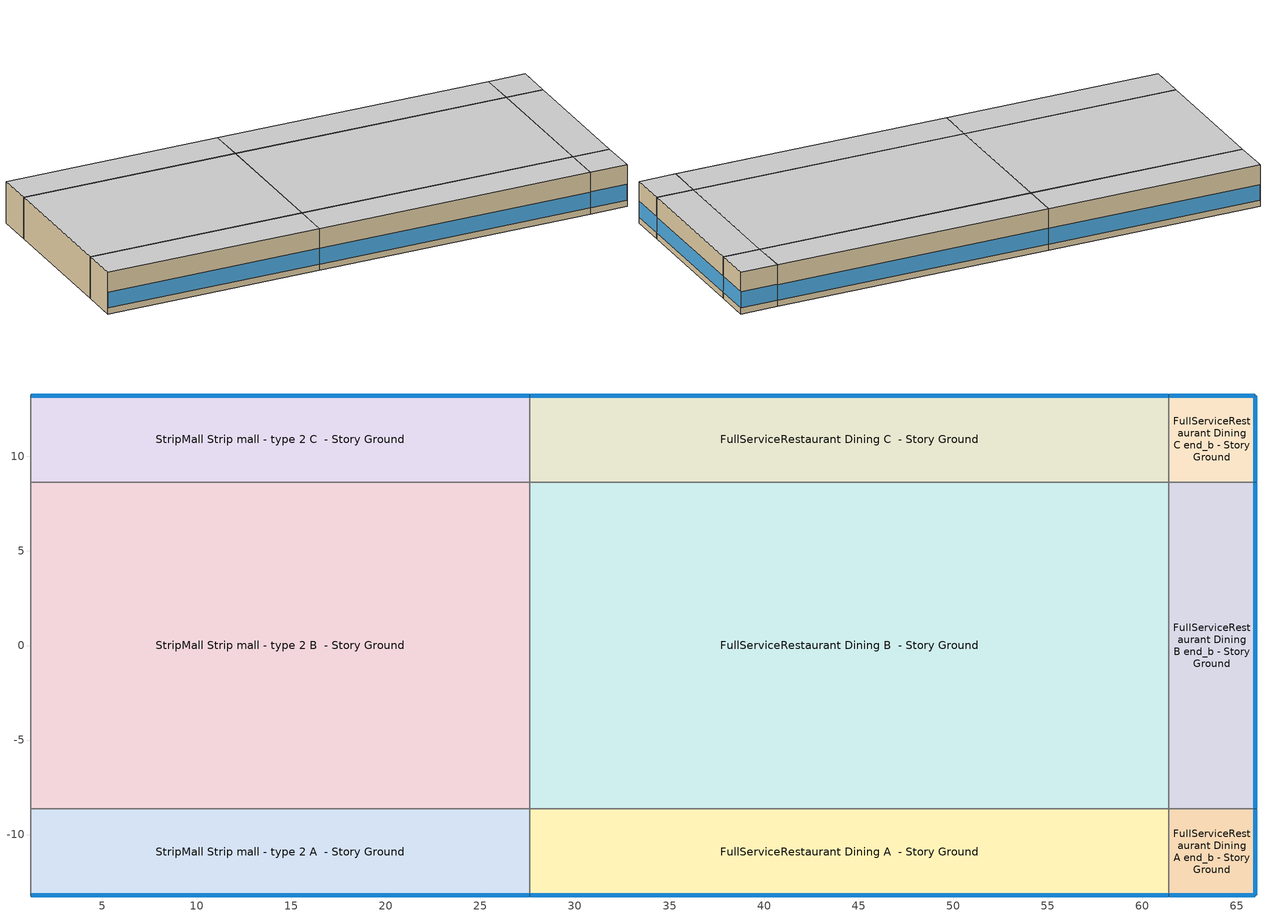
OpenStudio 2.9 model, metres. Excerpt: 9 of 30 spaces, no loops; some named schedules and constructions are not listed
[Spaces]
StripMall Strip mall - type 2 A  - Story Ground
 floor ground (Foundation F 126 Perim 264 Area 12068): 1.2,-13.2 1.2,-8.63 27.6,-8.63 27.6,-13.2 z0
 wall outside: 1.2,-13.2 27.6,-13.2 z0:5.18
 wall to FullServiceRestaurant Kitchen A  - Story Ground: 1.2,-8.63 1.2,-13.2 z0:5.18
 wall to StripMall Strip mall - type 2 B  - Story Ground: 27.6,-8.63 1.2,-8.63 z0:5.18
 wall to FullServiceRestaurant Dining A  - Story Ground: 27.6,-13.2 27.6,-8.63 z0:5.18
 window (Window U-0.75 SHGC 0.48): 1.23,-13.2 27.57,-13.2 z0.76:2.73
 ceiling adiabatic (Typical Interior Ceiling): 27.6,-13.2 27.6,-8.63 1.2,-8.63 1.2,-13.2 z5.18
StripMall Strip mall - type 2 B  - Story Ground
 floor ground (Foundation F 126 Perim 00 Area 4554): 1.2,-8.63 1.2,8.63 27.6,8.63 27.6,-8.63 z0
 wall to FullServiceRestaurant Kitchen B  - Story Ground: 1.2,8.63 1.2,-8.63 z0:5.18
 wall to StripMall Strip mall - type 2 C  - Story Ground: 27.6,8.63 1.2,8.63 z0:5.18
 wall to FullServiceRestaurant Dining B  - Story Ground: 27.6,-8.63 27.6,8.63 z0:5.18
 ceiling adiabatic (Typical Interior Ceiling): 27.6,-8.63 27.6,8.63 1.2,8.63 1.2,-8.63 z5.18
StripMall Strip mall - type 2 C  - Story Ground
 floor ground (Foundation F 126 Perim 264 Area 12068): 1.2,8.63 1.2,13.2 27.6,13.2 27.6,8.63 z0
 wall outside: 27.6,13.2 1.2,13.2 z0:5.18
 wall to FullServiceRestaurant Kitchen C  - Story Ground: 1.2,13.2 1.2,8.63 z0:5.18
 wall to FullServiceRestaurant Dining C  - Story Ground: 27.6,8.63 27.6,13.2 z0:5.18
 window (Window U-0.75 SHGC 0.48): 27.57,13.2 1.23,13.2 z0.76:2.73
 ceiling adiabatic (Typical Interior Ceiling): 27.6,8.63 27.6,13.2 1.2,13.2 1.2,8.63 z5.18
FullServiceRestaurant Dining A  - Story Ground
 floor ground (Foundation F 126 Perim 3382 Area 15462): 27.6,-13.2 27.6,-8.63 61.42,-8.63 61.42,-13.2 z0
 wall outside: 27.6,-13.2 61.42,-13.2 z0:5.18
 wall to FullServiceRestaurant Dining B  - Story Ground: 61.42,-8.63 27.6,-8.63 z0:5.18
 wall to FullServiceRestaurant Dining A end_b - Story Ground: 61.42,-13.2 61.42,-8.63 z0:5.18
 window (Window U-0.75 SHGC 0.48): 27.63,-13.2 61.39,-13.2 z0.76:2.73
 ceiling adiabatic (Typical Interior Ceiling): 61.42,-13.2 61.42,-8.63 27.6,-8.63 27.6,-13.2 z5.18
FullServiceRestaurant Dining B  - Story Ground
 floor ground (Foundation F 126 Perim 00 Area 58346): 27.6,-8.63 27.6,8.63 61.42,8.63 61.42,-8.63 z0
 wall to FullServiceRestaurant Dining C  - Story Ground: 61.42,8.63 27.6,8.63 z0:5.18
 wall to FullServiceRestaurant Dining B end_b - Story Ground: 61.42,-8.63 61.42,8.63 z0:5.18
 ceiling adiabatic (Typical Interior Ceiling): 61.42,-8.63 61.42,8.63 27.6,8.63 27.6,-8.63 z5.18
FullServiceRestaurant Dining C  - Story Ground
 floor ground (Foundation F 126 Perim 3382 Area 15462): 27.6,8.63 27.6,13.2 61.42,13.2 61.42,8.63 z0
 wall outside: 61.42,13.2 27.6,13.2 z0:5.18
 wall to FullServiceRestaurant Dining C end_b - Story Ground: 61.42,8.63 61.42,13.2 z0:5.18
 window (Window U-0.75 SHGC 0.48): 61.39,13.2 27.63,13.2 z0.76:2.73
 ceiling adiabatic (Typical Interior Ceiling): 61.42,8.63 61.42,13.2 27.6,13.2 27.6,8.63 z5.18
FullServiceRestaurant Dining A end_b - Story Ground
 floor ground (Foundation F 126 Perim 914 Area 209): 61.42,-13.2 61.42,-8.63 65.99,-8.63 65.99,-13.2 z0
 wall outside: 61.42,-13.2 65.99,-13.2 65.99,-8.63 z0:5.18
 wall to FullServiceRestaurant Dining B end_b - Story Ground: 65.99,-8.63 61.42,-8.63 z0:5.18
 window (Window U-0.75 SHGC 0.48): 65.99,-13.17 65.99,-8.65 / 61.44,-13.2 65.97,-13.2 z0.76:2.75
 ceiling adiabatic (Typical Interior Ceiling): 65.99,-13.2 65.99,-8.63 61.42,-8.63 61.42,-13.2 z5.18
FullServiceRestaurant Dining B end_b - Story Ground
 floor ground (Foundation F 126 Perim 1725 Area 7888): 61.42,-8.63 61.42,8.63 65.99,8.63 65.99,-8.63 z0
 wall outside: 65.99,-8.63 65.99,8.63 z0:5.18
 wall to FullServiceRestaurant Dining C end_b - Story Ground: 65.99,8.63 61.42,8.63 z0:5.18
 window (Window U-0.75 SHGC 0.48): 65.99,-8.6 65.99,8.6 z0.76:2.74
 ceiling adiabatic (Typical Interior Ceiling): 65.99,-8.63 65.99,8.63 61.42,8.63 61.42,-8.63 z5.18
FullServiceRestaurant Dining C end_b - Story Ground
 floor ground (Foundation F 126 Perim 914 Area 209): 61.42,8.63 61.42,13.2 65.99,13.2 65.99,8.63 z0
 wall outside: 65.99,8.63 65.99,13.2 61.42,13.2 z0:5.18
 window (Window U-0.75 SHGC 0.48): 65.99,8.65 65.99,13.17 / 65.97,13.2 61.44,13.2 z0.76:2.75
 ceiling adiabatic (Typical Interior Ceiling): 65.99,8.63 65.99,13.2 61.42,13.2 61.42,8.63 z5.18
[Schedule:Ruleset]
Name | Default Day Schedule | Summer Design Day Schedule | Winter Design Day Schedule
FullServiceRestaurant Activity | FullServiceRestaurant Activity Default | FullServiceRestaurant Activity Summer Design Day | FullServiceRestaurant Activity Winter Design Day
FoodService_Restaurant BLDG_LIGHT_EndUseData | FoodService_Restaurant BLDG_LIGHT_EndUseData Default | FoodService_Restaurant BLDG_LIGHT_EndUseData Summer Design Day | FoodService_Restaurant BLDG_LIGHT_EndUseData Winter Design Day
FoodService_Restaurant BLDG_EQUIP_EndUseData | FoodService_Restaurant BLDG_EQUIP_EndUseData Default | FoodService_Restaurant BLDG_EQUIP_EndUseData Summer Design Day | FoodService_Restaurant BLDG_EQUIP_EndUseData Winter Design Day
FullServiceRestaurant Infil Half On | FullServiceRestaurant Infil Half On Default | FullServiceRestaurant Infil Half On Summer Design Day | FullServiceRestaurant Infil Half On Winter Design Day
FullServiceRestaurant Gas Equip | FullServiceRestaurant Gas Equip Default | FullServiceRestaurant Gas Equip Summer Design Day | FullServiceRestaurant Gas Equip Winter Design Day
FullServiceRestaurant HtgSetp | FullServiceRestaurant HtgSetp Default | Schedule Day 17 | Schedule Day 18
FullServiceRestaurant ClgSetp | FullServiceRestaurant ClgSetp Default | Schedule Day 14 | Schedule Day 15
Mercantile_Retail BLDG_LIGHT_EndUseData BPR Adjusted | Mercantile_Retail BLDG_LIGHT_EndUseData Default 1 | Mercantile_Retail BLDG_LIGHT_EndUseData Summer Design Day 1 | Mercantile_Retail BLDG_LIGHT_EndUseData Winter Design Day 1
FoodService_Restaurant BLDG_LIGHT_EndUseData BPR Adjusted | FoodService_Restaurant BLDG_LIGHT_EndUseData Default 1 | FoodService_Restaurant BLDG_LIGHT_EndUseData Summer Design Day 1 | FoodService_Restaurant BLDG_LIGHT_EndUseData Winter Design Day 1
FoodService_Restaurant BLDG_EQUIP_EndUseData BPR Adjusted | FoodService_Restaurant BLDG_EQUIP_EndUseData Default 1 | FoodService_Restaurant BLDG_EQUIP_EndUseData Summer Design Day 1 | FoodService_Restaurant BLDG_EQUIP_EndUseData Winter Design Day 1
[Schedule:Day]
FullServiceRestaurant Activity Default; autogen FullServiceRestaurant Activity 0_day_sch: Yes, 24, 0, 120
FullServiceRestaurant Activity Winter Design Day; FullServiceRestaurant Activity Summer Design Day: 24, 0, 120
FoodService_Restaurant BLDG_LIGHT_EndUseData Summer Design Day; FoodService_Restaurant BLDG_EQUIP_EndUseData Summer Design Day; Mercantile_Retail BLDG_LIGHT_EndUseData Summer Design Day 1; FoodService_Restaurant BLDG_LIGHT_EndUseData Summer Design Day 1; FoodService_Restaurant BLDG_EQUIP_EndUseData Summer Design Day 1: 24, 0, 1
FoodService_Restaurant BLDG_LIGHT_EndUseData Winter Design Day; FoodService_Restaurant BLDG_EQUIP_EndUseData Winter Design Day; FullServiceRestaurant Gas Equip Winter Design Day; Mercantile_Retail BLDG_LIGHT_EndUseData Winter Design Day 1; FoodService_Restaurant BLDG_LIGHT_EndUseData Winter Design Day 1; FoodService_Restaurant BLDG_EQUIP_EndUseData Winter Design Day 1: 24, 0, 0
FoodService_Restaurant BLDG_EQUIP_EndUseData Default: Yes, 0, 10, 0.041106, 0, 20, 0.0386, 0, 30, 0.036094, 0, 40, 0.0359192, 0, 50, 0.0357444, 1, 0, 0.0355695, 1, 10, 0.0353947, 1, 20, 0.0352199, 1, 30, 0.0350451, 1, 40, 0.0348702, 1, 50, 0.0346954, 2, 0, 0.0345206, 2, 10, 0.0343458, 2, 20, 0.0341709, 2, 30, 0.0339961, 2, 40, 0.0338213, 2, 50, 0.0336465, 3, 0, 0.0334716, 3, 10, 0.0332968, 3, 20, 0.033122, 3, 30, 0.0329472, 3, 40, 0.0327724, 3, 50, 0.0325975, 4, 0, 0.0324227, 4, 10, 0.0322479, 4, 20, 0.0320731, 4, 30, 0.0318982, 4, 40, 0.0317234, 4, 45, 0.031636, 4, 55, 0.0378502, 5, 5, 0.0440643, 5, 15, 0.0502785, 5, 25, 0.0564927, 5, 35, 0.0627068, 5, 45, 0.068921, 5, 55, 0.083074, 6, 5, 0.097227, 6, 15, 0.11138, 6, 25, 0.125533, 6, 35, 0.139686, 6, 45, 0.153839, 6, 55, 0.157646, 7, 5, 0.161454, 7, 15, 0.165261, 7, 25, 0.169068, 7, 35, 0.172876, 7, 45, 0.176683, 7, 55, 0.179931, 8, 5, 0.18318, 8, 15, 0.186428, 8, 24, 0.189677, 8, 34, 0.192925, 8, 44, 0.196174, 8, 45, 0.196174, 8, 54, 0.20807, 9, 4, 0.219966, 9, 14, 0.231862, 9, 24, 0.243758, 9, 34, 0.255654, 9, 44, 0.26755, 9, 45, 0.26755, 9, 54, 0.287207, 10, 4, 0.306864, 10, 14, 0.326521, 10, 24, 0.346178, 10, 34, 0.365835, 10, 44, 0.385492, 10, 45, 0.385492, 10, 54, 0.399312, 11, 4, 0.413131, 11, 14, 0.426951, 11, 24, 0.440771, 11, 34, 0.45459, 11, 44, 0.46841, 11, 45, 0.46841, 11, 54, 0.47484, 12, 4, 0.481271, 12, 14, 0.487701, 12, 24, 0.494131, 12, 26, 0.494935, 12, 36, 0.525422, 12, 46, 0.528443, 12, 56, 0.531464, 13, 6, 0.534485, 13, 7, 0.534863, 13, 17, 0.533816, 13, 27, 0.53277, 13, 37, 0.531723, 13, 47, 0.530676, 13, 57, 0.52963, 14, 7, 0.528583, 14, 17, 0.530126, 14, 27, 0.531668, 14, 37, 0.533211, 14, 47, 0.534754, 14, 57, 0.536296, 15, 7, 0.537839, 15, 17, 0.53723, 15, 27, 0.53662, 15, 37, 0.536011, 15, 47, 0.535402, 15, 57, 0.534792, 16, 7, 0.534183, 16, 17, 0.534723, 16, 27, 0.535263, 16, 37, 0.535802, 16, 47, 0.536342, 16, 57, 0.536882, 17, 7, 0.537422, 17, 17, 0.539857, 17, 27, 0.542292, 17, 37, 0.544727, 17, 47, 0.547162, 17, 48, 0.547466, 17, 58, 0.540748, 18, 8, 0.535588, 18, 18, 0.530427, 18, 28, 0.525266, 18, 30, 0.524621, 18, 40, 0.517682, 18, 50, 0.510742, 19, 0, 0.503803, 19, 10, 0.496863, 19, 20, 0.489924, 19, 30, 0.482984, 19, 40, 0.471616, 19, 50, 0.460248, 20, 0, 0.44888, 20, 10, 0.437512, 20, 20, 0.426144, 20, 30, 0.414776, 20, 40, 0.387794, 20, 50, 0.360811, 21, 0, 0.333829, 21, 10, 0.306847, 21, 20, 0.279864, 21, 30, 0.252882, 21, 40, 0.228609, 21, 50, 0.204337, 22, 0, 0.180064, 22, 10, 0.155791, 22, 20, 0.131519, 22, 30, 0.107246, 22, 40, 0.0978933, 22, 50, 0.0885407, 23, 0, 0.079188, 23, 10, 0.0698353, 23, 20, 0.0604827, 23, 30, 0.05113, 23, 40, 0.048624, 23, 50, 0.046118, 24, 0, 0.043612
FoodService_Restaurant BLDG_EQUIP_EndUseData Fri Day: Yes, 0, 10, 0.521528, 0, 20, 0.521084, 0, 30, 0.520639, 0, 40, 0.520611, 0, 50, 0.520583, 1, 0, 0.520555, 1, 10, 0.520527, 1, 20, 0.520499, 1, 30, 0.520471, 1, 40, 0.520443, 1, 50, 0.520415, 2, 0, 0.520387, 2, 10, 0.520358, 2, 20, 0.52033, 2, 30, 0.520302, 2, 40, 0.520274, 2, 50, 0.520246, 3, 0, 0.520218, 3, 10, 0.52019, 3, 20, 0.520162, 3, 30, 0.520134, 3, 40, 0.520106, 3, 50, 0.520077, 4, 0, 0.520049, 4, 10, 0.520021, 4, 20, 0.519993, 4, 30, 0.519965, 4, 40, 0.519937, 4, 45, 0.519923, 4, 55, 0.520923, 5, 5, 0.521922, 5, 15, 0.522922, 5, 25, 0.523921, 5, 35, 0.524921, 5, 45, 0.525921, 5, 55, 0.528164, 6, 5, 0.530408, 6, 15, 0.532652, 6, 25, 0.534895, 6, 35, 0.537139, 6, 45, 0.539383, 6, 55, 0.540005, 7, 5, 0.540628, 7, 15, 0.54125, 7, 25, 0.541873, 7, 35, 0.542495, 7, 45, 0.543118, 7, 55, 0.543626, 8, 5, 0.544134, 8, 15, 0.544642, 8, 24, 0.545151, 8, 34, 0.545659, 8, 44, 0.546167, 8, 45, 0.546167, 8, 54, 0.548022, 9, 4, 0.549877, 9, 14, 0.551731, 9, 24, 0.553586, 9, 34, 0.555441, 9, 44, 0.557295, 9, 45, 0.557295, 9, 54, 0.560863, 10, 4, 0.564431, 10, 14, 0.567999, 10, 24, 0.571567, 10, 34, 0.575135, 10, 44, 0.578703, 10, 45, 0.578703, 10, 54, 0.581142, 11, 4, 0.583581, 11, 14, 0.58602, 11, 24, 0.58846, 11, 34, 0.590899, 11, 44, 0.593338, 11, 45, 0.593338, 11, 54, 0.595475, 12, 4, 0.597611, 12, 14, 0.599748, 12, 24, 0.601884, 12, 26, 0.602151, 12, 36, 0.611597, 12, 46, 0.611621, 12, 56, 0.611646, 13, 6, 0.611671, 13, 7, 0.611674, 13, 17, 0.611045, 13, 27, 0.610417, 13, 37, 0.609788, 13, 47, 0.60916, 13, 57, 0.608531, 14, 7, 0.607903, 14, 17, 0.607373, 14, 27, 0.606842, 14, 37, 0.606312, 14, 47, 0.605781, 14, 57, 0.605251, 15, 7, 0.60472, 15, 17, 0.604503, 15, 27, 0.604286, 15, 37, 0.604068, 15, 47, 0.603851, 15, 57, 0.603634, 16, 7, 0.603417, 16, 17, 0.603352, 16, 27, 0.603288, 16, 37, 0.603223, 16, 47, 0.603159, 16, 57, 0.603094, 17, 7, 0.60303, 17, 17, 0.603988, 17, 27, 0.604946, 17, 37, 0.605904, 17, 47, 0.606861, 17, 48, 0.606981, 17, 58, 0.605903, 18, 8, 0.605132, 18, 18, 0.604361, 18, 28, 0.60359, 18, 30, 0.603493, 18, 40, 0.602569, 18, 50, 0.601644, 19, 0, 0.60072, 19, 10, 0.599795, 19, 20, 0.59887, 19, 30, 0.597946, 19, 40, 0.596452, 19, 50, 0.594958, 20, 0, 0.593464, 20, 10, 0.59197, 20, 20, 0.590477, 20, 30, 0.588983, 20, 40, 0.586653, 20, 50, 0.584323, 21, 0, 0.581994, 21, 10, 0.579664, 21, 20, 0.577335, 21, 30, 0.575005, 21, 40, 0.571029, 21, 50, 0.567053, 22, 0, 0.563077, 22, 10, 0.5591, 22, 20, 0.555124, 22, 30, 0.551148, 22, 40, 0.546508, 22, 50, 0.541867, 23, 0, 0.537227, 23, 10, 0.532586, 23, 20, 0.527945, 23, 30, 0.523305, 23, 40, 0.522861, 23, 50, 0.522416, 24, 0, 0.521972
FoodService_Restaurant BLDG_EQUIP_EndUseData Sat Day: Yes, 0, 10, 0.0977068, 0, 20, 0.0965314, 0, 30, 0.0953559, 0, 40, 0.0961919, 0, 50, 0.0970279, 1, 0, 0.0978639, 1, 10, 0.0986998, 1, 20, 0.0995358, 1, 30, 0.100372, 1, 40, 0.101208, 1, 50, 0.102044, 2, 0, 0.10288, 2, 10, 0.103716, 2, 20, 0.104552, 2, 30, 0.105388, 2, 40, 0.106224, 2, 50, 0.10706, 3, 0, 0.107896, 3, 10, 0.108732, 3, 20, 0.109568, 3, 30, 0.110404, 3, 40, 0.11124, 3, 50, 0.112076, 4, 0, 0.112912, 4, 10, 0.113748, 4, 20, 0.114584, 4, 30, 0.11542, 4, 40, 0.116256, 4, 50, 0.117092, 5, 0, 0.117927, 5, 10, 0.118763, 5, 20, 0.119599, 5, 30, 0.120435, 5, 40, 0.121271, 5, 45, 0.121689, 5, 55, 0.134074, 6, 5, 0.146458, 6, 15, 0.158843, 6, 25, 0.171227, 6, 35, 0.183612, 6, 45, 0.195996, 6, 55, 0.19953, 7, 5, 0.203064, 7, 15, 0.206597, 7, 25, 0.210131, 7, 35, 0.213664, 7, 45, 0.217198, 7, 55, 0.219201, 8, 5, 0.221205, 8, 15, 0.223208, 8, 24, 0.225211, 8, 34, 0.227214, 8, 44, 0.229217, 8, 45, 0.229217, 8, 54, 0.239883, 9, 4, 0.250549, 9, 14, 0.261214, 9, 24, 0.27188, 9, 34, 0.282546, 9, 44, 0.293211, 9, 45, 0.293211, 9, 54, 0.315883, 10, 4, 0.338554, 10, 14, 0.361225, 10, 24, 0.383896, 10, 34, 0.406568, 10, 44, 0.429239, 10, 45, 0.429239, 10, 54, 0.443732, 11, 4, 0.458225, 11, 14, 0.472718, 11, 24, 0.487211, 11, 34, 0.501704, 11, 44, 0.516197, 11, 45, 0.516197, 11, 54, 0.544798, 12, 4, 0.573398, 12, 11, 0.591273, 12, 21, 0.631894, 12, 31, 0.63424, 12, 37, 0.635706, 12, 47, 0.633539, 12, 57, 0.631372, 13, 7, 0.629205, 13, 17, 0.627038, 13, 27, 0.624871, 13, 37, 0.622705, 13, 47, 0.619227, 13, 57, 0.615749, 14, 7, 0.612272, 14, 17, 0.608794, 14, 27, 0.605317, 14, 37, 0.601839, 14, 47, 0.598744, 14, 57, 0.595649, 15, 7, 0.592554, 15, 17, 0.589458, 15, 27, 0.586363, 15, 37, 0.583268, 15, 47, 0.582794, 15, 57, 0.58232, 16, 7, 0.581846, 16, 17, 0.581372, 16, 27, 0.580898, 16, 37, 0.580424, 16, 47, 0.579869, 16, 57, 0.579314, 17, 7, 0.578759, 17, 17, 0.578204, 17, 27, 0.57765, 17, 37, 0.577095, 17, 47, 0.574621, 17, 57, 0.572146, 18, 3, 0.5706, 18, 13, 0.542715, 18, 23, 0.531403, 18, 30, 0.524333, 18, 40, 0.515765, 18, 50, 0.507197, 19, 0, 0.498629, 19, 10, 0.490061, 19, 20, 0.481493, 19, 30, 0.472925, 19, 40, 0.460944, 19, 50, 0.448962, 20, 0, 0.43698, 20, 10, 0.424999, 20, 20, 0.413017, 20, 30, 0.401036, 20, 40, 0.378202, 20, 50, 0.355368, 21, 0, 0.332534, 21, 10, 0.3097, 21, 20, 0.286866, 21, 30, 0.264031, 21, 40, 0.244657, 21, 50, 0.225283, 22, 0, 0.205909, 22, 10, 0.186535, 22, 20, 0.167161, 22, 30, 0.147787, 22, 40, 0.140224, 22, 50, 0.132661, 23, 0, 0.125098, 23, 10, 0.117535, 23, 20, 0.109972, 23, 30, 0.102409, 23, 40, 0.101233, 23, 50, 0.100058, 24, 0, 0.0988823
FoodService_Restaurant BLDG_EQUIP_EndUseData Sun Day: Yes, 0, 10, 0.116991, 0, 20, 0.109671, 0, 30, 0.102352, 0, 40, 0.102002, 0, 50, 0.101652, 1, 0, 0.101302, 1, 10, 0.100952, 1, 20, 0.100602, 1, 30, 0.100252, 1, 40, 0.0999024, 1, 50, 0.0995525, 2, 0, 0.0992026, 2, 10, 0.0988526, 2, 20, 0.0985027, 2, 30, 0.0981528, 2, 40, 0.0978028, 2, 50, 0.0974529, 3, 0, 0.097103, 3, 10, 0.0967531, 3, 20, 0.0964031, 3, 30, 0.0960532, 3, 40, 0.0957033, 3, 50, 0.0953533, 4, 0, 0.0950034, 4, 10, 0.0946535, 4, 20, 0.0943035, 4, 30, 0.0939536, 4, 40, 0.0936037, 4, 45, 0.0934287, 4, 55, 0.0971693, 5, 5, 0.10091, 5, 15, 0.104651, 5, 25, 0.108391, 5, 35, 0.112132, 5, 45, 0.115872, 5, 55, 0.126961, 6, 5, 0.138049, 6, 15, 0.149138, 6, 25, 0.160226, 6, 35, 0.171315, 6, 45, 0.182403, 6, 55, 0.186637, 7, 5, 0.19087, 7, 15, 0.195104, 7, 25, 0.199337, 7, 35, 0.203571, 7, 45, 0.207804, 7, 55, 0.209546, 8, 5, 0.211288, 8, 15, 0.21303, 8, 24, 0.214772, 8, 34, 0.216514, 8, 44, 0.218256, 8, 45, 0.218256, 8, 54, 0.226493, 9, 4, 0.23473, 9, 14, 0.242967, 9, 24, 0.251204, 9, 34, 0.259441, 9, 44, 0.267678, 9, 45, 0.267678, 9, 54, 0.28831, 10, 4, 0.308942, 10, 14, 0.329574, 10, 24, 0.350206, 10, 34, 0.370838, 10, 44, 0.391469, 10, 45, 0.391469, 10, 54, 0.41022, 11, 4, 0.42897, 11, 14, 0.44772, 11, 24, 0.466471, 11, 34, 0.485221, 11, 44, 0.503971, 11, 45, 0.503971, 11, 54, 0.522725, 12, 4, 0.541479, 12, 14, 0.560232, 12, 24, 0.578986, 12, 26, 0.58133, 12, 36, 0.620353, 12, 46, 0.621155, 12, 56, 0.621956, 13, 6, 0.622758, 13, 7, 0.622858, 13, 17, 0.620962, 13, 27, 0.619066, 13, 37, 0.617169, 13, 47, 0.615273, 13, 57, 0.613377, 14, 7, 0.611481, 14, 17, 0.608018, 14, 27, 0.604556, 14, 37, 0.601094, 14, 47, 0.597631, 14, 57, 0.594169, 15, 7, 0.590707, 15, 17, 0.587931, 15, 27, 0.585156, 15, 37, 0.58238, 15, 47, 0.579604, 15, 57, 0.576829, 16, 7, 0.574053, 16, 17, 0.571321, 16, 27, 0.568589, 16, 37, 0.565857, 16, 47, 0.563126, 16, 57, 0.560394, 17, 7, 0.557662, 17, 17, 0.55761, 17, 27, 0.557559, 17, 37, 0.557507, 17, 47, 0.557455, 17, 48, 0.557449, 17, 58, 0.541991, 18, 8, 0.536591, 18, 18, 0.531191, 18, 28, 0.52579, 18, 30, 0.525115, 18, 40, 0.519318, 18, 50, 0.513521, 19, 0, 0.507724, 19, 10, 0.501927, 19, 20, 0.496129, 19, 30, 0.490332, 19, 40, 0.480024, 19, 50, 0.469716, 20, 0, 0.459407, 20, 10, 0.449099, 20, 20, 0.43879, 20, 30, 0.428482, 20, 40, 0.40418, 20, 50, 0.379877, 21, 0, 0.355575, 21, 10, 0.331272, 21, 20, 0.30697, 21, 30, 0.282668, 21, 40, 0.261785, 21, 50, 0.240903, 22, 0, 0.220021, 22, 10, 0.199138, 22, 20, 0.178256, 22, 30, 0.157374, 22, 40, 0.155523, 22, 50, 0.153672, 23, 0, 0.151821, 23, 10, 0.14997, 23, 20, 0.148119, 23, 30, 0.146269, 23, 40, 0.138949, 23, 50, 0.13163, 24, 0, 0.12431
FullServiceRestaurant Infil Half On Default; FullServiceRestaurant Infil Half On Winter Design Day; FullServiceRestaurant Infil Half On Summer Design Day; FullServiceRestaurant Infil Half On Default|WntrDsn|SmrDsn|Sun|Sat Day: 5, 0, 1, 24, 0, 0.5
FullServiceRestaurant Gas Equip Default; autogen FullServiceRestaurant Gas Equip 1_day_sch: Yes, 0, 10, 0.03, 0, 20, 0.025, 0, 30, 0.02, 4, 30, 0.02, 4, 40, 0.025, 4, 50, 0.03, 5, 0, 0.035, 5, 10, 0.04, 5, 20, 0.045, 5, 30, 0.05, 5, 40, 0.0583333, 5, 50, 0.0666667, 6, 0, 0.075, 6, 10, 0.0833333, 6, 20, 0.0916667, 6, 30, 0.1, 6, 40, 0.108333, 6, 50, 0.116667, 7, 0, 0.125, 7, 10, 0.133333, 7, 20, 0.141667, 7, 30, 0.15, 7, 40, 0.158333, 7, 50, 0.166667, 8, 0, 0.175, 8, 9, 0.183333, 8, 19, 0.191667, 8, 29, 0.2, 8, 30, 0.2, 8, 39, 0.191667, 8, 49, 0.183333, 8, 59, 0.175, 9, 9, 0.166667, 9, 19, 0.158333, 9, 29, 0.15, 9, 30, 0.15, 9, 39, 0.166667, 9, 49, 0.183333, 9, 59, 0.2, 10, 9, 0.216667, 10, 19, 0.233333, 10, 29, 0.25, 10, 30, 0.25, 12, 30, 0.25, 12, 39, 0.241667, 12, 49, 0.233333, 12, 59, 0.225, 13, 9, 0.216667, 13, 19, 0.208333, 13, 29, 0.2, 13, 30, 0.2, 13, 39, 0.191667, 13, 49, 0.183333, 13, 59, 0.175, 14, 9, 0.166667, 14, 19, 0.158333, 14, 29, 0.15, 14, 30, 0.15, 14, 39, 0.158333, 14, 49, 0.166667, 14, 59, 0.175, 15, 9, 0.183333, 15, 19, 0.191667, 15, 29, 0.2, 15, 30, 0.2, 15, 39, 0.216667, 15, 49, 0.233333, 15, 59, 0.25, 16, 9, 0.266667, 16, 19, 0.283333, 16, 30, 0.3, 18, 0, 0.3, 18, 10, 0.291667, 18, 20, 0.283333, 18, 30, 0.275, 18, 40, 0.266667, 18, 50, 0.258333, 19, 0, 0.25, 19, 10, 0.241667, 19, 20, 0.233333, 19, 30, 0.225, 19, 40, 0.216667, 19, 50, 0.208333, 20, 0, 0.2, 20, 30, 0.2, 20, 40, 0.191667, 20, 50, 0.183333, 21, 0, 0.175, 21, 10, 0.166667, 21, 20, 0.158333, 21, 30, 0.15, 21, 40, 0.141667, 21, 50, 0.133333, 22, 0, 0.125, 22, 10, 0.116667, 22, 20, 0.108333, 22, 30, 0.1, 22, 40, 0.0916667, 22, 50, 0.0833333, 23, 0, 0.075, 23, 10, 0.0666667, 23, 20, 0.0583333, 23, 30, 0.05, 23, 40, 0.045, 23, 50, 0.04, 24, 0, 0.035
FullServiceRestaurant Gas Equip Default|Sun Day: Yes, 6, 45, 0.02, 6, 55, 0.025, 7, 5, 0.03, 7, 15, 0.035, 7, 25, 0.04, 7, 35, 0.045, 7, 45, 0.05, 7, 55, 0.0583333, 8, 5, 0.0666667, 8, 15, 0.075, 8, 24, 0.0833333, 8, 34, 0.0916667, 8, 44, 0.1, 8, 45, 0.1, 8, 54, 0.108333, 9, 4, 0.116667, 9, 14, 0.125, 9, 24, 0.133333, 9, 34, 0.141667, 9, 44, 0.15, 9, 45, 0.15, 9, 54, 0.158333, 10, 4, 0.166667, 10, 14, 0.175, 10, 24, 0.183333, 10, 34, 0.191667, 10, 44, 0.2, 10, 45, 0.2, 10, 54, 0.191667, 11, 4, 0.183333, 11, 14, 0.175, 11, 24, 0.166667, 11, 34, 0.158333, 11, 44, 0.15, 11, 45, 0.15, 11, 54, 0.166667, 12, 4, 0.183333, 12, 14, 0.2, 12, 24, 0.216667, 12, 34, 0.233333, 12, 44, 0.25, 12, 45, 0.25, 13, 7, 0.25, 13, 17, 0.241667, 13, 27, 0.233333, 13, 37, 0.225, 13, 47, 0.216667, 13, 57, 0.208333, 14, 7, 0.2, 14, 17, 0.191667, 14, 27, 0.183333, 14, 37, 0.175, 14, 47, 0.166667, 14, 57, 0.158333, 15, 7, 0.15, 15, 17, 0.158333, 15, 27, 0.166667, 15, 37, 0.175, 15, 47, 0.183333, 15, 57, 0.191667, 16, 7, 0.2, 16, 17, 0.216667, 16, 27, 0.233333, 16, 37, 0.25, 16, 47, 0.266667, 16, 57, 0.283333, 17, 7, 0.3, 18, 37, 0.3, 18, 47, 0.255556, 18, 57, 0.211111, 19, 0, 0.2, 19, 30, 0.2, 19, 40, 0.191667, 19, 50, 0.183333, 20, 0, 0.175, 20, 10, 0.166667, 20, 20, 0.158333, 20, 30, 0.15, 20, 40, 0.141667, 20, 50, 0.133333, 21, 0, 0.125, 21, 10, 0.116667, 21, 20, 0.108333, 21, 30, 0.1, 21, 40, 0.0916667, 21, 50, 0.0833333, 22, 0, 0.075, 22, 10, 0.0666667, 22, 20, 0.0583333, 22, 30, 0.05, 22, 40, 0.045, 22, 50, 0.04, 23, 0, 0.035, 23, 10, 0.03, 23, 20, 0.025, 23, 30, 0.02, 24, 0, 0.02
FullServiceRestaurant Gas Equip Summer Design Day: 24, 0, 0.25
FullServiceRestaurant HtgSetp Default; autogen FullServiceRestaurant HtgSetp 0_day_sch: Yes, 1, 0, 20, 5, 0, 15.5556, 24, 0, 20
FullServiceRestaurant ClgSetp Default; autogen FullServiceRestaurant ClgSetp 0_day_sch: Yes, 1, 0, 21.6667, 5, 0, 25, 24, 0, 21.6667
autogen FoodService_Restaurant BLDG_LIGHT_EndUseData 0_day_sch: Yes, 0, 10, 0.30569, 0, 20, 0.271384, 0, 30, 0.237078, 0, 40, 0.213183, 0, 49, 0.189288, 0, 59, 0.165393, 1, 9, 0.141498, 1, 19, 0.117604, 1, 30, 0.0937087, 1, 40, 0.0828241, 1, 50, 0.0719394, 2, 0, 0.0610548, 2, 9, 0.0501702, 2, 19, 0.0392855, 2, 29, 0.0284009, 2, 30, 0.0284009, 2, 39, 0.0236674, 2, 49, 0.0189339, 2, 59, 0.0142004, 3, 9, 0.00946696, 3, 19, 0.00473348, 3, 29, 0, 3, 30, 0, 3, 39, 0.00257641, 3, 49, 0.00515282, 3, 59, 0.00772923, 4, 9, 0.0103056, 4, 19, 0.012882, 4, 30, 0.0154585, 4, 40, 0.0177156, 4, 50, 0.0199728, 5, 0, 0.02223, 5, 10, 0.0244872, 5, 20, 0.0267444, 5, 30, 0.0290016, 5, 40, 0.035052, 5, 50, 0.0411024, 6, 0, 0.0471529, 6, 10, 0.0532033, 6, 20, 0.0592538, 6, 30, 0.0653042, 6, 40, 0.0926839, 6, 50, 0.120064, 7, 0, 0.147443, 7, 10, 0.174823, 7, 20, 0.202203, 7, 30, 0.229582, 7, 40, 0.261403, 7, 50, 0.293223, 8, 0, 0.325044, 8, 9, 0.356864, 8, 19, 0.388685, 8, 29, 0.420505, 8, 30, 0.420505, 8, 39, 0.448215, 8, 49, 0.475925, 8, 59, 0.503635, 9, 9, 0.531346, 9, 19, 0.559056, 9, 29, 0.586766, 9, 30, 0.586766, 9, 39, 0.604873, 9, 49, 0.622981, 9, 59, 0.641088, 10, 9, 0.659196, 10, 19, 0.677303, 10, 29, 0.69541, 10, 30, 0.69541, 10, 39, 0.702995, 10, 49, 0.71058, 10, 59, 0.718165, 11, 9, 0.72575, 11, 19, 0.733335, 11, 29, 0.74092, 11, 30, 0.74092, 11, 39, 0.741783, 11, 49, 0.742647, 11, 59, 0.74351, 12, 9, 0.744374, 12, 19, 0.745237, 12, 29, 0.746101, 12, 30, 0.746101, 12, 39, 0.746421, 12, 49, 0.746742, 12, 59, 0.747062, 13, 9, 0.747383, 13, 19, 0.747704, 13, 29, 0.748024, 13, 30, 0.748024, 13, 39, 0.748129, 13, 49, 0.748234, 13, 59, 0.74834, 14, 9, 0.748445, 14, 19, 0.74855, 14, 29, 0.748655, 14, 30, 0.748655, 14, 39, 0.748356, 14, 49, 0.748058, 14, 59, 0.747759, 15, 9, 0.747461, 15, 19, 0.747162, 15, 29, 0.746864, 15, 30, 0.746864, 15, 39, 0.74695, 15, 49, 0.747037, 15, 59, 0.747124, 16, 9, 0.747211, 16, 19, 0.747297, 16, 30, 0.747384, 16, 40, 0.747273, 16, 50, 0.747163, 17, 0, 0.747052, 17, 10, 0.746941, 17, 20, 0.74683, 17, 30, 0.746719, 17, 40, 0.750362, 17, 50, 0.754004, 18, 0, 0.757647, 18, 10, 0.761289, 18, 20, 0.764932, 18, 30, 0.768574, 18, 40, 0.768646, 18, 50, 0.768719, 19, 0, 0.768791, 19, 10, 0.768863, 19, 20, 0.768935, 19, 30, 0.769007, 19, 40, 0.76771, 19, 50, 0.766413, 20, 0, 0.765115, 20, 10, 0.763818, 20, 20, 0.762521, 20, 30, 0.761224, 20, 40, 0.755704, 20, 50, 0.750184, 21, 0, 0.744664, 21, 10, 0.739144, 21, 20, 0.733625, 21, 30, 0.728105, 21, 40, 0.712392, 21, 50, 0.696679, 22, 0, 0.680966, 22, 10, 0.665253, 22, 20, 0.64954, 22, 30, 0.633827, 22, 40, 0.602009, 22, 50, 0.57019, 23, 0, 0.538371, 23, 10, 0.506552, 23, 20, 0.474733, 23, 30, 0.442914, 23, 40, 0.408608, 23, 50, 0.374302, 24, 0, 0.339996
autogen Mercantile_Retail BLDG_LIGHT_EndUseData 1_day_sch: Yes, 0, 10, 0.0373323, 0, 20, 0.028568, 0, 30, 0.0198038, 0, 40, 0.0182145, 0, 49, 0.0166252, 0, 59, 0.0150358, 1, 9, 0.0134465, 1, 19, 0.0118572, 1, 30, 0.0102679, 1, 40, 0.0088837, 1, 50, 0.00749953, 2, 0, 0.00611536, 2, 9, 0.00473119, 2, 19, 0.00334701, 2, 29, 0.00196284, 2, 30, 0.00196284, 2, 39, 0.0016357, 2, 49, 0.00130856, 2, 59, 0.000981422, 3, 9, 0.000654281, 3, 19, 0.000327141, 3, 29, 0, 3, 30, 0, 3, 39, 0.00127054, 3, 49, 0.00254109, 3, 59, 0.00381163, 4, 9, 0.00508217, 4, 19, 0.00635271, 4, 30, 0.00762326, 4, 40, 0.0120694, 4, 50, 0.0165155, 5, 0, 0.0209616, 5, 10, 0.0254077, 5, 20, 0.0298538, 5, 30, 0.0343, 5, 40, 0.0457464, 5, 50, 0.0571928, 6, 0, 0.0686393, 6, 10, 0.0800857, 6, 20, 0.0915321, 6, 30, 0.102979, 6, 40, 0.143341, 6, 50, 0.183704, 7, 0, 0.224066, 7, 10, 0.264429, 7, 20, 0.304791, 7, 30, 0.345154, 7, 40, 0.413813, 7, 50, 0.482472, 8, 0, 0.551131, 8, 9, 0.61979, 8, 19, 0.688449, 8, 29, 0.757108, 8, 30, 0.757108, 8, 39, 0.787579, 8, 49, 0.818049, 8, 59, 0.84852, 9, 9, 0.87899, 9, 19, 0.90946, 9, 29, 0.939931, 9, 30, 0.939931, 9, 39, 0.944924, 9, 49, 0.949917, 9, 59, 0.95491, 10, 9, 0.959903, 10, 19, 0.964896, 10, 29, 0.969889, 10, 30, 0.969889, 10, 39, 0.970018, 10, 49, 0.970147, 10, 59, 0.970275, 11, 9, 0.970404, 11, 19, 0.970533, 11, 29, 0.970661, 11, 30, 0.970661, 11, 39, 0.970687, 11, 49, 0.970713, 11, 59, 0.970739, 12, 9, 0.970765, 12, 19, 0.970791, 12, 29, 0.970817, 12, 30, 0.970817, 12, 39, 0.97086, 12, 49, 0.970903, 12, 59, 0.970945, 13, 9, 0.970988, 13, 19, 0.97103, 13, 29, 0.971073, 13, 30, 0.971073, 13, 39, 0.971117, 13, 49, 0.97116, 13, 59, 0.971204, 14, 9, 0.971247, 14, 19, 0.971291, 14, 29, 0.971334, 14, 30, 0.971334, 14, 39, 0.971335, 14, 49, 0.971336, 14, 59, 0.971336, 15, 9, 0.971337, 15, 19, 0.971337, 15, 29, 0.971338, 15, 30, 0.971338, 15, 39, 0.971343, 15, 49, 0.971348, 15, 59, 0.971354, 16, 9, 0.971359, 16, 19, 0.971364, 16, 30, 0.971369, 16, 40, 0.971342, 16, 50, 0.971315, 17, 0, 0.971288, 17, 10, 0.971261, 17, 20, 0.971234, 17, 30, 0.971207, 17, 40, 0.971147, 17, 50, 0.971086, 18, 0, 0.971026, 18, 10, 0.970966, 18, 20, 0.970906, 18, 30, 0.970845, 18, 40, 0.970739, 18, 50, 0.970633, 19, 0, 0.970527, 19, 10, 0.97042, 19, 20, 0.970314, 19, 30, 0.970208, 19, 40, 0.969633, 19, 50, 0.969058, 20, 0, 0.968483, 20, 10, 0.967908, 20, 20, 0.967333, 20, 30, 0.966758, 20, 40, 0.944303, 20, 50, 0.921849, 21, 0, 0.899394, 21, 10, 0.876939, 21, 20, 0.854485, 21, 30, 0.83203, 21, 40, 0.755436, 21, 50, 0.678842, 22, 0, 0.602248, 22, 10, 0.525654, 22, 20, 0.44906, 22, 30, 0.372466, 22, 40, 0.322453, 22, 50, 0.27244, 23, 0, 0.222427, 23, 10, 0.172415, 23, 20, 0.122402, 23, 30, 0.0723891, 23, 40, 0.0636249, 23, 50, 0.0548607, 24, 0, 0.0460965
Mercantile_Retail BLDG_LIGHT_EndUseData Default 1: No, 0, 10, 0.0373323, 0, 20, 0.028568, 0, 30, 0.0198038, 0, 40, 0.0182145, 0, 49, 0.0166252, 0, 59, 0.0150358, 1, 9, 0.0134465, 1, 19, 0.0118572, 1, 30, 0.0102679, 1, 40, 0.0088837, 1, 50, 0.00749953, 2, 0, 0.00611536, 2, 9, 0.00473119, 2, 19, 0.00334701, 2, 29, 0.00196284, 2, 30, 0.00196284, 2, 39, 0.0016357, 2, 49, 0.00130856, 2, 59, 0.000981422, 3, 9, 0.000654281, 3, 19, 0.000327141, 3, 29, 0, 3, 30, 0, 3, 39, 0.00127054, 3, 49, 0.00254109, 3, 59, 0.00381163, 4, 9, 0.00508217, 4, 19, 0.00635271, 4, 30, 0.00762326, 4, 40, 0.0120694, 4, 50, 0.0165155, 5, 0, 0.0209616, 5, 10, 0.0254077, 5, 20, 0.0298538, 5, 30, 0.0343, 5, 40, 0.0457464, 5, 50, 0.0571928, 6, 0, 0.0686393, 6, 10, 0.0800857, 6, 20, 0.0915321, 6, 30, 0.102979, 6, 40, 0.143341, 6, 50, 0.183704, 7, 0, 0.224066, 7, 10, 0.264429, 7, 20, 0.304791, 7, 30, 0.345154, 7, 40, 0.413813, 7, 50, 0.482472, 8, 0, 0.551131, 8, 9, 0.61979, 8, 19, 0.688449, 8, 29, 0.757108, 8, 30, 0.757108, 8, 39, 0.787579, 8, 49, 0.818049, 8, 59, 0.84852, 9, 9, 0.87899, 9, 19, 0.90946, 9, 29, 0.939931, 9, 30, 0.939931, 9, 39, 0.944924, 9, 49, 0.949917, 9, 59, 0.95491, 10, 9, 0.959903, 10, 19, 0.964896, 10, 29, 0.969889, 10, 30, 0.969889, 10, 39, 0.970018, 10, 49, 0.970147, 10, 59, 0.970275, 11, 9, 0.970404, 11, 19, 0.970533, 11, 29, 0.970661, 11, 30, 0.970661, 11, 39, 0.970687, 11, 49, 0.970713, 11, 59, 0.970739, 12, 9, 0.970765, 12, 19, 0.970791, 12, 29, 0.970817, 12, 30, 0.970817, 12, 39, 0.97086, 12, 49, 0.970903, 12, 59, 0.970945, 13, 9, 0.970988, 13, 19, 0.97103, 13, 29, 0.971073, 13, 30, 0.971073, 13, 39, 0.971117, 13, 49, 0.97116, 13, 59, 0.971204, 14, 9, 0.971247, 14, 19, 0.971291, 14, 29, 0.971334, 14, 30, 0.971334, 14, 39, 0.971335, 14, 49, 0.971336, 14, 59, 0.971336, 15, 9, 0.971337, 15, 19, 0.971337, 15, 29, 0.971338, 15, 30, 0.971338, 15, 39, 0.971343, 15, 49, 0.971348, 15, 59, 0.971354, 16, 9, 0.971359, 16, 19, 0.971364, 16, 30, 0.971369, 16, 40, 0.971342, 16, 50, 0.971315, 17, 0, 0.971288, 17, 10, 0.971261, 17, 20, 0.971234, 17, 30, 0.971207, 17, 40, 0.971147, 17, 50, 0.971086, 18, 0, 0.971026, 18, 10, 0.970966, 18, 20, 0.970906, 18, 30, 0.970845, 18, 40, 0.970739, 18, 50, 0.970633, 19, 0, 0.970527, 19, 10, 0.97042, 19, 20, 0.970314, 19, 30, 0.970208, 19, 40, 0.969633, 19, 50, 0.969058, 20, 0, 0.968483, 20, 10, 0.967908, 20, 20, 0.967333, 20, 30, 0.966758, 20, 40, 0.944303, 20, 50, 0.921849, 21, 0, 0.899394, 21, 10, 0.876939, 21, 20, 0.854485, 21, 30, 0.83203, 21, 40, 0.755436, 21, 50, 0.678842, 22, 0, 0.602248, 22, 10, 0.525654, 22, 20, 0.44906, 22, 30, 0.372466, 22, 40, 0.322453, 22, 50, 0.27244, 23, 0, 0.222427, 23, 10, 0.172415, 23, 20, 0.122402, 23, 30, 0.0723891, 23, 40, 0.0636249, 23, 50, 0.0548607, 24, 0, 0.0460965
FoodService_Restaurant BLDG_LIGHT_EndUseData Default 1: No, 0, 10, 0.30569, 0, 20, 0.271384, 0, 30, 0.237078, 0, 40, 0.213183, 0, 49, 0.189288, 0, 59, 0.165393, 1, 9, 0.141498, 1, 19, 0.117604, 1, 30, 0.0937087, 1, 40, 0.0828241, 1, 50, 0.0719394, 2, 0, 0.0610548, 2, 9, 0.0501702, 2, 19, 0.0392855, 2, 29, 0.0284009, 2, 30, 0.0284009, 2, 39, 0.0236674, 2, 49, 0.0189339, 2, 59, 0.0142004, 3, 9, 0.00946696, 3, 19, 0.00473348, 3, 29, 0, 3, 30, 0, 3, 39, 0.00257641, 3, 49, 0.00515282, 3, 59, 0.00772923, 4, 9, 0.0103056, 4, 19, 0.012882, 4, 30, 0.0154585, 4, 40, 0.0177156, 4, 50, 0.0199728, 5, 0, 0.02223, 5, 10, 0.0244872, 5, 20, 0.0267444, 5, 30, 0.0290016, 5, 40, 0.035052, 5, 50, 0.0411024, 6, 0, 0.0471529, 6, 10, 0.0532033, 6, 20, 0.0592538, 6, 30, 0.0653042, 6, 40, 0.0926839, 6, 50, 0.120064, 7, 0, 0.147443, 7, 10, 0.174823, 7, 20, 0.202203, 7, 30, 0.229582, 7, 40, 0.261403, 7, 50, 0.293223, 8, 0, 0.325044, 8, 9, 0.356864, 8, 19, 0.388685, 8, 29, 0.420505, 8, 30, 0.420505, 8, 39, 0.448215, 8, 49, 0.475925, 8, 59, 0.503635, 9, 9, 0.531346, 9, 19, 0.559056, 9, 29, 0.586766, 9, 30, 0.586766, 9, 39, 0.604873, 9, 49, 0.622981, 9, 59, 0.641088, 10, 9, 0.659196, 10, 19, 0.677303, 10, 29, 0.69541, 10, 30, 0.69541, 10, 39, 0.702995, 10, 49, 0.71058, 10, 59, 0.718165, 11, 9, 0.72575, 11, 19, 0.733335, 11, 29, 0.74092, 11, 30, 0.74092, 11, 39, 0.741783, 11, 49, 0.742647, 11, 59, 0.74351, 12, 9, 0.744374, 12, 19, 0.745237, 12, 29, 0.746101, 12, 30, 0.746101, 12, 39, 0.746421, 12, 49, 0.746742, 12, 59, 0.747062, 13, 9, 0.747383, 13, 19, 0.747704, 13, 29, 0.748024, 13, 30, 0.748024, 13, 39, 0.748129, 13, 49, 0.748234, 13, 59, 0.74834, 14, 9, 0.748445, 14, 19, 0.74855, 14, 29, 0.748655, 14, 30, 0.748655, 14, 39, 0.748356, 14, 49, 0.748058, 14, 59, 0.747759, 15, 9, 0.747461, 15, 19, 0.747162, 15, 29, 0.746864, 15, 30, 0.746864, 15, 39, 0.74695, 15, 49, 0.747037, 15, 59, 0.747124, 16, 9, 0.747211, 16, 19, 0.747297, 16, 30, 0.747384, 16, 40, 0.747273, 16, 50, 0.747163, 17, 0, 0.747052, 17, 10, 0.746941, 17, 20, 0.74683, 17, 30, 0.746719, 17, 40, 0.750362, 17, 50, 0.754004, 18, 0, 0.757647, 18, 10, 0.761289, 18, 20, 0.764932, 18, 30, 0.768574, 18, 40, 0.768646, 18, 50, 0.768719, 19, 0, 0.768791, 19, 10, 0.768863, 19, 20, 0.768935, 19, 30, 0.769007, 19, 40, 0.76771, 19, 50, 0.766413, 20, 0, 0.765115, 20, 10, 0.763818, 20, 20, 0.762521, 20, 30, 0.761224, 20, 40, 0.755704, 20, 50, 0.750184, 21, 0, 0.744664, 21, 10, 0.739144, 21, 20, 0.733625, 21, 30, 0.728105, 21, 40, 0.712392, 21, 50, 0.696679, 22, 0, 0.680966, 22, 10, 0.665253, 22, 20, 0.64954, 22, 30, 0.633827, 22, 40, 0.602009, 22, 50, 0.57019, 23, 0, 0.538371, 23, 10, 0.506552, 23, 20, 0.474733, 23, 30, 0.442914, 23, 40, 0.408608, 23, 50, 0.374302, 24, 0, 0.339996
FoodService_Restaurant BLDG_EQUIP_EndUseData Default 1: No, 0, 10, 0.466854, 0, 20, 0.466455, 0, 30, 0.466056, 0, 40, 0.466028, 0, 50, 0.466, 1, 0, 0.465972, 1, 10, 0.465944, 1, 20, 0.465917, 1, 30, 0.465889, 1, 40, 0.465861, 1, 50, 0.465833, 2, 0, 0.465805, 2, 10, 0.465777, 2, 20, 0.46575, 2, 30, 0.465722, 2, 40, 0.465694, 2, 50, 0.465666, 3, 0, 0.465638, 3, 10, 0.465611, 3, 20, 0.465583, 3, 30, 0.465555, 3, 40, 0.465527, 3, 50, 0.465499, 4, 0, 0.465471, 4, 10, 0.465444, 4, 20, 0.465416, 4, 30, 0.465388, 4, 40, 0.46536, 4, 45, 0.465346, 4, 55, 0.466335, 5, 5, 0.467325, 5, 15, 0.468314, 5, 25, 0.469303, 5, 35, 0.470293, 5, 45, 0.471282, 5, 55, 0.473535, 6, 5, 0.475788, 6, 15, 0.478041, 6, 25, 0.480294, 6, 35, 0.482548, 6, 45, 0.484801, 6, 55, 0.485407, 7, 5, 0.486013, 7, 15, 0.486619, 7, 25, 0.487225, 7, 35, 0.487831, 7, 45, 0.488438, 7, 55, 0.488955, 8, 5, 0.489472, 8, 15, 0.489989, 8, 24, 0.490506, 8, 34, 0.491023, 8, 44, 0.49154, 8, 45, 0.49154, 8, 54, 0.493434, 9, 4, 0.495328, 9, 14, 0.497222, 9, 24, 0.499116, 9, 34, 0.50101, 9, 44, 0.502904, 9, 45, 0.502904, 9, 54, 0.506033, 10, 4, 0.509162, 10, 14, 0.512292, 10, 24, 0.515421, 10, 34, 0.51855, 10, 44, 0.52168, 10, 45, 0.52168, 10, 54, 0.52388, 11, 4, 0.52608, 11, 14, 0.52828, 11, 24, 0.53048, 11, 34, 0.53268, 11, 44, 0.53488, 11, 45, 0.53488, 11, 54, 0.535904, 12, 4, 0.536928, 12, 14, 0.537951, 12, 24, 0.538975, 12, 26, 0.539103, 12, 36, 0.543957, 12, 46, 0.544438, 12, 56, 0.544919, 13, 6, 0.545399, 13, 7, 0.54546, 13, 17, 0.545293, 13, 27, 0.545126, 13, 37, 0.54496, 13, 47, 0.544793, 13, 57, 0.544626, 14, 7, 0.54446, 14, 17, 0.544705, 14, 27, 0.544951, 14, 37, 0.545197, 14, 47, 0.545442, 14, 57, 0.545688, 15, 7, 0.545933, 15, 17, 0.545836, 15, 27, 0.545739, 15, 37, 0.545642, 15, 47, 0.545545, 15, 57, 0.545448, 16, 7, 0.545351, 16, 17, 0.545437, 16, 27, 0.545523, 16, 37, 0.545609, 16, 47, 0.545695, 16, 57, 0.545781, 17, 7, 0.545867, 17, 17, 0.546255, 17, 27, 0.546642, 17, 37, 0.54703, 17, 47, 0.547418, 17, 48, 0.547466, 17, 58, 0.546397, 18, 8, 0.545575, 18, 18, 0.544753, 18, 28, 0.543932, 18, 30, 0.543829, 18, 40, 0.542724, 18, 50, 0.54162, 19, 0, 0.540515, 19, 10, 0.53941, 19, 20, 0.538305, 19, 30, 0.5372, 19, 40, 0.535391, 19, 50, 0.533581, 20, 0, 0.531771, 20, 10, 0.529961, 20, 20, 0.528152, 20, 30, 0.526342, 20, 40, 0.522046, 20, 50, 0.517751, 21, 0, 0.513455, 21, 10, 0.50916, 21, 20, 0.504864, 21, 30, 0.500568, 21, 40, 0.496704, 21, 50, 0.49284, 22, 0, 0.488976, 22, 10, 0.485112, 22, 20, 0.481247, 22, 30, 0.477383, 22, 40, 0.475894, 22, 50, 0.474405, 23, 0, 0.472916, 23, 10, 0.471427, 23, 20, 0.469938, 23, 30, 0.46845, 23, 40, 0.468051, 23, 50, 0.467652, 24, 0, 0.467253
Schedule Day 14; Schedule Day 15: 24, 0, 21.6667
Schedule Day 17; Schedule Day 18: 24, 0, 20
[Schedule:Rule]
Name | Schedule Ruleset | Rule Order | Day Schedule | Apply Friday | Date Specification Type | Start Month | Start Day | End Month | End Day | Apply Saturday | Apply Sunday | Apply Monday | Apply Tuesday | Apply Wednesday | Apply Thursday | Specific Month 1 | Specific Day 1 | Specific Month 2 | Specific Day 2 | Specific Month 3 | Specific Day 3 | Specific Month 4 | Specific Day 4 | Specific Month 5 | Specific Day 5 | Specific Month 6 | Specific Day 6 | Specific Month 7 | Specific Day 7 | Specific Month 8 | Specific Day 8 | Specific Month 9 | Specific Day 9 | Specific Month 10 | Specific Day 10 | Specific Month 11 | Specific Day 11 | Specific Month 12 | Specific Day 12 | Specific Month 13 | Specific Day 13 | Specific Month 14 | Specific Day 14 | Specific Month 15 | Specific Day 15 | Specific Month 16 | Specific Day 16 | Specific Month 17 | Specific Day 17 | Specific Month 18 | Specific Day 18 | Specific Month 19 | Specific Day 19 | Specific Month 20 | Specific Day 20 | Specific Month 21 | Specific Day 21 | Specific Month 22 | Specific Day 22 | Specific Month 23 | Specific Day 23 | Specific Month 24 | Specific Day 24 | Specific Month 25 | Specific Day 25 | Specific Month 26 | Specific Day 26 | Specific Month 27 | Specific Day 27 | Specific Month 28 | Specific Day 28 | Specific Month 29 | Specific Day 29 | Specific Month 30 | Specific Day 30 | Specific Month 31 | Specific Day 31 | Specific Month 32 | Specific Day 32 | Specific Month 33 | Specific Day 33 | Specific Month 34 | Specific Day 34 | Specific Month 35 | Specific Day 35 | Specific Month 36 | Specific Day 36 | Specific Month 37 | Specific Day 37 | Specific Month 38 | Specific Day 38 | Specific Month 39 | Specific Day 39 | Specific Month 40 | Specific Day 40 | Specific Month 41 | Specific Day 41 | Specific Month 42 | Specific Day 42 | Specific Month 43 | Specific Day 43 | Specific Month 44 | Specific Day 44 | Specific Month 45 | Specific Day 45 | Specific Month 46 | Specific Day 46 | Specific Month 47 | Specific Day 47 | Specific Month 48 | Specific Day 48 | Specific Month 49 | Specific Day 49 | Specific Month 50 | Specific Day 50 | Specific Month 51 | Specific Day 51 | Specific Month 52 | Specific Day 52
Schedule Rule 6 | FoodService_Restaurant BLDG_EQUIP_EndUseData | 2 | FoodService_Restaurant BLDG_EQUIP_EndUseData Fri Day | Yes | DateRange | 1 | 1 | 12 | 31
Schedule Rule 7 | FoodService_Restaurant BLDG_EQUIP_EndUseData | 1 | FoodService_Restaurant BLDG_EQUIP_EndUseData Sat Day |  | DateRange | 1 | 1 | 12 | 31 | Yes
Schedule Rule 8 | FoodService_Restaurant BLDG_EQUIP_EndUseData | 0 | FoodService_Restaurant BLDG_EQUIP_EndUseData Sun Day |  | DateRange | 1 | 1 | 12 | 31 |  | Yes
Schedule Rule 9 | FullServiceRestaurant Infil Half On | 0 | FullServiceRestaurant Infil Half On Default|WntrDsn|SmrDsn|Sun|Sat Day |  | DateRange | 1 | 1 | 12 | 31 | Yes | Yes
Schedule Rule 10 | FullServiceRestaurant Gas Equip | 0 | FullServiceRestaurant Gas Equip Default|Sun Day |  | DateRange | 1 | 1 | 12 | 31 |  | Yes
autogen FoodService_Restaurant BLDG_LIGHT_EndUseData 0 | FoodService_Restaurant BLDG_LIGHT_EndUseData | 0 | autogen FoodService_Restaurant BLDG_LIGHT_EndUseData 0_day_sch | Yes | SpecificDates |  |  |  |  | Yes | Yes | Yes | Yes | Yes | Yes | 1 | 3 | 1 | 10 | 1 | 17 | 1 | 24 | 1 | 31 | 2 | 7 | 2 | 14 | 2 | 21 | 2 | 28 | 3 | 7 | 3 | 14 | 3 | 21 | 3 | 28 | 4 | 4 | 4 | 11 | 4 | 18 | 4 | 25 | 5 | 2 | 5 | 9 | 5 | 16 | 5 | 23 | 5 | 30 | 6 | 6 | 6 | 13 | 6 | 20 | 6 | 27 | 7 | 4 | 7 | 11 | 7 | 18 | 7 | 25 | 8 | 1 | 8 | 8 | 8 | 15 | 8 | 22 | 8 | 29 | 9 | 5 | 9 | 12 | 9 | 19 | 9 | 26 | 10 | 3 | 10 | 10 | 10 | 17 | 10 | 24 | 10 | 31 | 11 | 7 | 11 | 14 | 11 | 21 | 11 | 28 | 12 | 5 | 12 | 12 | 12 | 19 | 12 | 26
autogen FullServiceRestaurant Activity 0 | FullServiceRestaurant Activity | 0 | autogen FullServiceRestaurant Activity 0_day_sch | Yes | SpecificDates |  |  |  |  | Yes | Yes | Yes | Yes | Yes | Yes | 1 | 3 | 1 | 10 | 1 | 17 | 1 | 24 | 1 | 31 | 2 | 7 | 2 | 14 | 2 | 21 | 2 | 28 | 3 | 7 | 3 | 14 | 3 | 21 | 3 | 28 | 4 | 4 | 4 | 11 | 4 | 18 | 4 | 25 | 5 | 2 | 5 | 9 | 5 | 16 | 5 | 23 | 5 | 30 | 6 | 6 | 6 | 13 | 6 | 20 | 6 | 27 | 7 | 4 | 7 | 11 | 7 | 18 | 7 | 25 | 8 | 1 | 8 | 8 | 8 | 15 | 8 | 22 | 8 | 29 | 9 | 5 | 9 | 12 | 9 | 19 | 9 | 26 | 10 | 3 | 10 | 10 | 10 | 17 | 10 | 24 | 10 | 31 | 11 | 7 | 11 | 14 | 11 | 21 | 11 | 28 | 12 | 5 | 12 | 12 | 12 | 19 | 12 | 26
autogen FullServiceRestaurant ClgSetp 0 | FullServiceRestaurant ClgSetp | 0 | autogen FullServiceRestaurant ClgSetp 0_day_sch | Yes | SpecificDates |  |  |  |  | Yes | Yes | Yes | Yes | Yes | Yes | 1 | 3 | 1 | 10 | 1 | 17 | 1 | 24 | 1 | 31 | 2 | 7 | 2 | 14 | 2 | 21 | 2 | 28 | 3 | 7 | 3 | 14 | 3 | 21 | 3 | 28 | 4 | 4 | 4 | 11 | 4 | 18 | 4 | 25 | 5 | 2 | 5 | 9 | 5 | 16 | 5 | 23 | 5 | 30 | 6 | 6 | 6 | 13 | 6 | 20 | 6 | 27 | 7 | 4 | 7 | 11 | 7 | 18 | 7 | 25 | 8 | 1 | 8 | 8 | 8 | 15 | 8 | 22 | 8 | 29 | 9 | 5 | 9 | 12 | 9 | 19 | 9 | 26 | 10 | 3 | 10 | 10 | 10 | 17 | 10 | 24 | 10 | 31 | 11 | 7 | 11 | 14 | 11 | 21 | 11 | 28 | 12 | 5 | 12 | 12 | 12 | 19 | 12 | 26
autogen FullServiceRestaurant Gas Equip 1 | FullServiceRestaurant Gas Equip | 1 | autogen FullServiceRestaurant Gas Equip 1_day_sch | Yes | SpecificDates |  |  |  |  | Yes | Yes | Yes | Yes | Yes | Yes | 1 | 3 | 1 | 10 | 1 | 17 | 1 | 24 | 1 | 31 | 2 | 7 | 2 | 14 | 2 | 21 | 2 | 28 | 3 | 7 | 3 | 14 | 3 | 21 | 3 | 28 | 4 | 4 | 4 | 11 | 4 | 18 | 4 | 25 | 5 | 2 | 5 | 9 | 5 | 16 | 5 | 23 | 5 | 30 | 6 | 6 | 6 | 13 | 6 | 20 | 6 | 27 | 7 | 4 | 7 | 11 | 7 | 18 | 7 | 25 | 8 | 1 | 8 | 8 | 8 | 15 | 8 | 22 | 8 | 29 | 9 | 5 | 9 | 12 | 9 | 19 | 9 | 26 | 10 | 3 | 10 | 10 | 10 | 17 | 10 | 24 | 10 | 31 | 11 | 7 | 11 | 14 | 11 | 21 | 11 | 28 | 12 | 5 | 12 | 12 | 12 | 19 | 12 | 26
autogen FullServiceRestaurant HtgSetp 0 | FullServiceRestaurant HtgSetp | 0 | autogen FullServiceRestaurant HtgSetp 0_day_sch | Yes | SpecificDates |  |  |  |  | Yes | Yes | Yes | Yes | Yes | Yes | 1 | 3 | 1 | 10 | 1 | 17 | 1 | 24 | 1 | 31 | 2 | 7 | 2 | 14 | 2 | 21 | 2 | 28 | 3 | 7 | 3 | 14 | 3 | 21 | 3 | 28 | 4 | 4 | 4 | 11 | 4 | 18 | 4 | 25 | 5 | 2 | 5 | 9 | 5 | 16 | 5 | 23 | 5 | 30 | 6 | 6 | 6 | 13 | 6 | 20 | 6 | 27 | 7 | 4 | 7 | 11 | 7 | 18 | 7 | 25 | 8 | 1 | 8 | 8 | 8 | 15 | 8 | 22 | 8 | 29 | 9 | 5 | 9 | 12 | 9 | 19 | 9 | 26 | 10 | 3 | 10 | 10 | 10 | 17 | 10 | 24 | 10 | 31 | 11 | 7 | 11 | 14 | 11 | 21 | 11 | 28 | 12 | 5 | 12 | 12 | 12 | 19 | 12 | 26
Schedule Rule 32 | Mercantile_Retail BLDG_LIGHT_EndUseData BPR Adjusted | 0 | Mercantile_Retail BLDG_LIGHT_EndUseData Sun Day |  | DateRange | 1 | 1 | 12 | 31 |  | Yes
autogen Mercantile_Retail BLDG_LIGHT_EndUseData 2 | Mercantile_Retail BLDG_LIGHT_EndUseData BPR Adjusted | 1 | autogen Mercantile_Retail BLDG_LIGHT_EndUseData 1_day_sch | Yes | SpecificDates |  |  |  |  | Yes | Yes | Yes | Yes | Yes | Yes | 1 | 3 | 1 | 10 | 1 | 17 | 1 | 24 | 1 | 31 | 2 | 7 | 2 | 14 | 2 | 21 | 2 | 28 | 3 | 7 | 3 | 14 | 3 | 21 | 3 | 28 | 4 | 4 | 4 | 11 | 4 | 18 | 4 | 25 | 5 | 2 | 5 | 9 | 5 | 16 | 5 | 23 | 5 | 30 | 6 | 6 | 6 | 13 | 6 | 20 | 6 | 27 | 7 | 4 | 7 | 11 | 7 | 18 | 7 | 25 | 8 | 1 | 8 | 8 | 8 | 15 | 8 | 22 | 8 | 29 | 9 | 5 | 9 | 12 | 9 | 19 | 9 | 26 | 10 | 3 | 10 | 10 | 10 | 17 | 10 | 24 | 10 | 31 | 11 | 7 | 11 | 14 | 11 | 21 | 11 | 28 | 12 | 5 | 12 | 12 | 12 | 19 | 12 | 26
autogen FoodService_Restaurant BLDG_LIGHT_EndUseData 0 1 | FoodService_Restaurant BLDG_LIGHT_EndUseData BPR Adjusted | 0 | autogen FoodService_Restaurant BLDG_LIGHT_EndUseData 0_day_sch | Yes | SpecificDates |  |  |  |  | Yes | Yes | Yes | Yes | Yes | Yes | 1 | 3 | 1 | 10 | 1 | 17 | 1 | 24 | 1 | 31 | 2 | 7 | 2 | 14 | 2 | 21 | 2 | 28 | 3 | 7 | 3 | 14 | 3 | 21 | 3 | 28 | 4 | 4 | 4 | 11 | 4 | 18 | 4 | 25 | 5 | 2 | 5 | 9 | 5 | 16 | 5 | 23 | 5 | 30 | 6 | 6 | 6 | 13 | 6 | 20 | 6 | 27 | 7 | 4 | 7 | 11 | 7 | 18 | 7 | 25 | 8 | 1 | 8 | 8 | 8 | 15 | 8 | 22 | 8 | 29 | 9 | 5 | 9 | 12 | 9 | 19 | 9 | 26 | 10 | 3 | 10 | 10 | 10 | 17 | 10 | 24 | 10 | 31 | 11 | 7 | 11 | 14 | 11 | 21 | 11 | 28 | 12 | 5 | 12 | 12 | 12 | 19 | 12 | 26
Schedule Rule 34 | FoodService_Restaurant BLDG_EQUIP_EndUseData BPR Adjusted | 0 | FoodService_Restaurant BLDG_EQUIP_EndUseData Sun Day |  | DateRange | 1 | 1 | 12 | 31 |  | Yes
Schedule Rule 35 | FoodService_Restaurant BLDG_EQUIP_EndUseData BPR Adjusted | 1 | FoodService_Restaurant BLDG_EQUIP_EndUseData Sat Day |  | DateRange | 1 | 1 | 12 | 31 | Yes
Schedule Rule 36 | FoodService_Restaurant BLDG_EQUIP_EndUseData BPR Adjusted | 2 | FoodService_Restaurant BLDG_EQUIP_EndUseData Fri Day | Yes | DateRange | 1 | 1 | 12 | 31
